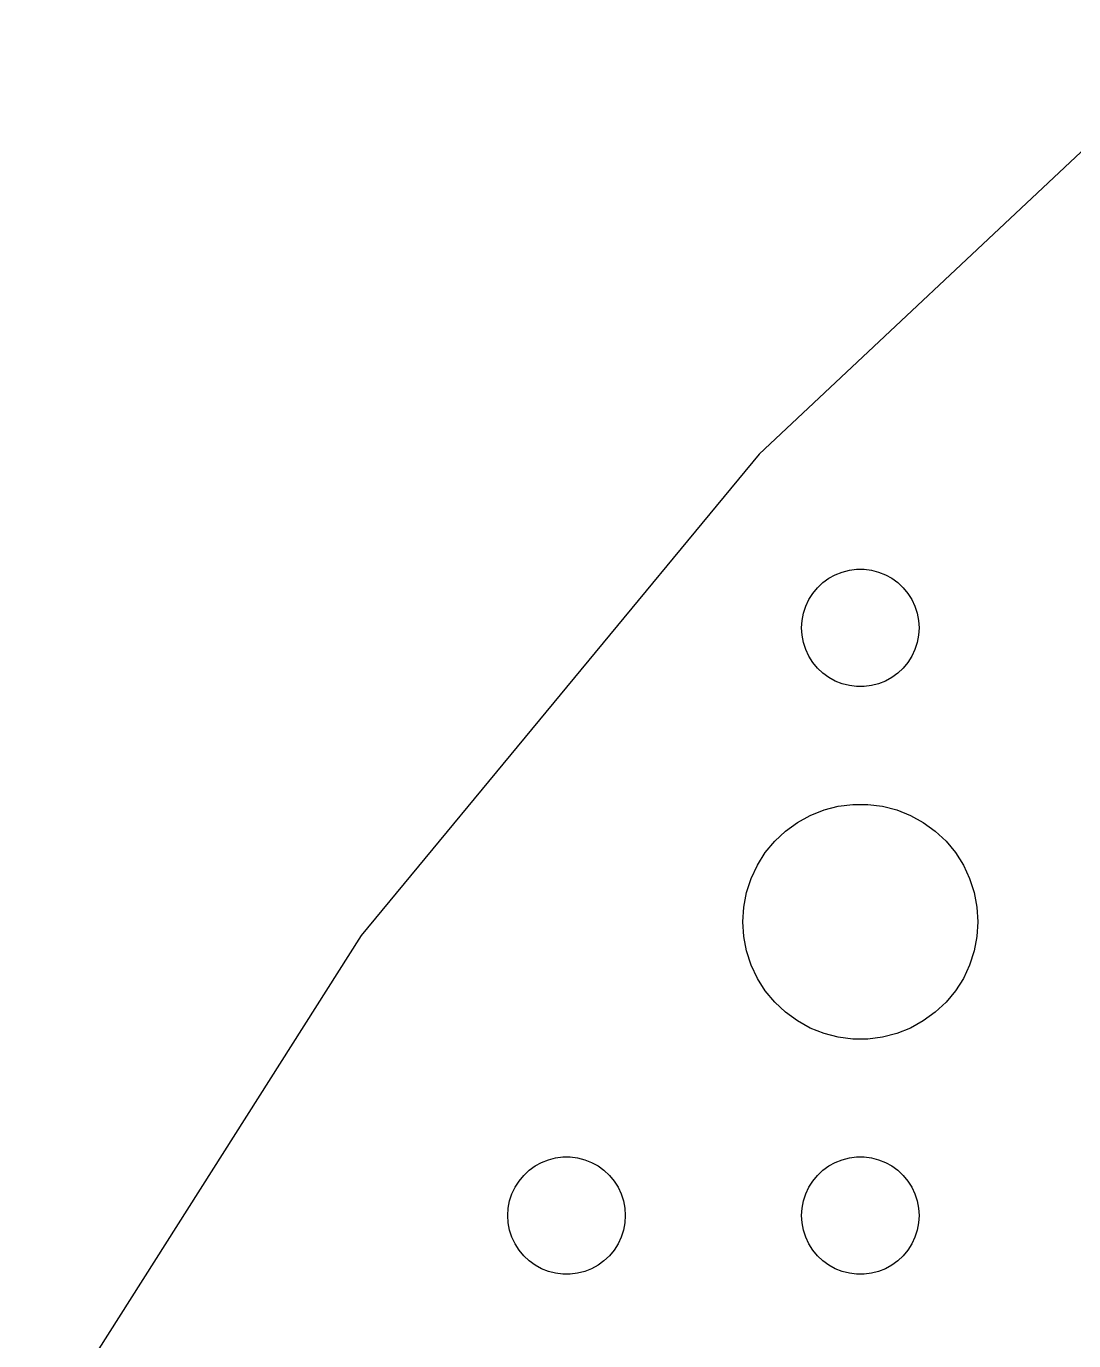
# Model space of a CAD drawing. Header units: metres. Extents: x -127 to 127, y -127 to 127.
# Drawn here: x -111.29 to -84.55, y 64.31 to 97.86 of the extents above; entities that cross this region are included whole.
import ezdxf

# ---------------------------------------------------------------- set-up
doc = ezdxf.new("R2010")
doc.units = ezdxf.units.M

msp = doc.modelspace()

# ---------------------------------------------------------------- linework, layer by layer
for p, q in [((-80.9529, 97.8552), (-92.579, 86.9375)), ((-92.579, 86.9375), (-102.745, 74.6487)), ((-90.6387, 83.8572), (-90.4635, 83.9266)), ((-90.4635, 83.9266), (-90.2811, 83.9734)), ((-90.2811, 83.9734), (-90.0942, 83.997)), ((-90.0942, 83.997), (-89.9058, 83.997)), ((-89.9058, 83.997), (-89.7189, 83.9734)), ((-89.7189, 83.9734), (-89.5365, 83.9266)), ((-89.5365, 83.9266), (-89.3613, 83.8572)), ((-91.0934, 83.5268), (-90.9561, 83.6558)), ((-90.9561, 83.6558), (-90.8037, 83.7665)), ((-90.8037, 83.7665), (-90.6387, 83.8572)), ((-89.3613, 83.8572), (-89.1963, 83.7665)), ((-89.1963, 83.7665), (-89.0439, 83.6558)), ((-89.0439, 83.6558), (-88.9065, 83.5268)), ((-91.3947, 83.0522), (-91.3145, 83.2226)), ((-91.3145, 83.2226), (-91.2135, 83.3817)), ((-91.2135, 83.3817), (-91.0934, 83.5268)), ((-88.9065, 83.5268), (-88.7865, 83.3817)), ((-88.7865, 83.3817), (-88.6855, 83.2226)), ((-88.6855, 83.2226), (-88.6053, 83.0522)), ((-91.4882, 82.688), (-91.4529, 82.873)), ((-91.4529, 82.873), (-91.3947, 83.0522)), ((-88.6053, 83.0522), (-88.5471, 82.873)), ((-88.5471, 82.873), (-88.5118, 82.688)), ((-91.5, 82.5), (-91.4882, 82.688)), ((-88.5118, 82.688), (-88.5, 82.5)), ((-91.4882, 82.312), (-91.5, 82.5)), ((-91.4529, 82.127), (-91.4882, 82.312)), ((-88.5118, 82.312), (-88.5471, 82.127)), ((-88.5, 82.5), (-88.5118, 82.312)), ((-91.3947, 81.9478), (-91.4529, 82.127)), ((-91.3145, 81.7774), (-91.3947, 81.9478)), ((-88.6053, 81.9478), (-88.6855, 81.7774)), ((-88.5471, 82.127), (-88.6053, 81.9478)), ((-91.2135, 81.6183), (-91.3145, 81.7774)), ((-91.0934, 81.4732), (-91.2135, 81.6183)), ((-88.7865, 81.6183), (-88.9065, 81.4732)), ((-88.6855, 81.7774), (-88.7865, 81.6183)), ((-90.9561, 81.3442), (-91.0934, 81.4732)), ((-90.8037, 81.2335), (-90.9561, 81.3442)), ((-90.6387, 81.1428), (-90.8037, 81.2335)), ((-89.1963, 81.2335), (-89.3613, 81.1428)), ((-89.0439, 81.3442), (-89.1963, 81.2335)), ((-88.9065, 81.4732), (-89.0439, 81.3442)), ((-90.4635, 81.0734), (-90.6387, 81.1428)), ((-90.2811, 81.0266), (-90.4635, 81.0734)), ((-90.0942, 81.003), (-90.2811, 81.0266)), ((-89.9058, 81.003), (-90.0942, 81.003)), ((-89.7189, 81.0266), (-89.9058, 81.003)), ((-89.5365, 81.0734), (-89.7189, 81.0266)), ((-89.3613, 81.1428), (-89.5365, 81.0734)), ((-91.2773, 77.7145), (-90.927, 77.8532)), ((-90.927, 77.8532), (-90.5621, 77.9469)), ((-90.5621, 77.9469), (-90.1884, 77.9941)), ((-90.1884, 77.9941), (-89.8116, 77.9941)), ((-89.8116, 77.9941), (-89.4379, 77.9469)), ((-89.4379, 77.9469), (-89.073, 77.8532)), ((-89.073, 77.8532), (-88.7227, 77.7145)), ((-91.9123, 77.3115), (-91.6075, 77.533)), ((-91.6075, 77.533), (-91.2773, 77.7145)), ((-88.7227, 77.7145), (-88.3925, 77.533)), ((-88.3925, 77.533), (-88.0877, 77.3115)), ((-92.1869, 77.0536), (-91.9123, 77.3115)), ((-88.0877, 77.3115), (-87.8131, 77.0536)), ((-92.427, 76.7634), (-92.1869, 77.0536)), ((-87.8131, 77.0536), (-87.573, 76.7634)), ((-92.6289, 76.4453), (-92.427, 76.7634)), ((-87.573, 76.7634), (-87.3711, 76.4453)), ((-92.7893, 76.1044), (-92.6289, 76.4453)), ((-87.3711, 76.4453), (-87.2107, 76.1044)), ((-92.9057, 75.7461), (-92.7893, 76.1044)), ((-87.2107, 76.1044), (-87.0943, 75.7461)), ((-92.9763, 75.376), (-92.9057, 75.7461)), ((-87.0943, 75.7461), (-87.0237, 75.376)), ((-93, 75), (-92.9763, 75.376)), ((-87.0237, 75.376), (-87, 75)), ((-92.9763, 74.624), (-93, 75)), ((-87, 75), (-87.0237, 74.624)), ((-102.745, 74.6487), (-111.291, 61.1827)), ((-92.9057, 74.2539), (-92.9763, 74.624)), ((-87.0237, 74.624), (-87.0943, 74.2539)), ((-92.7893, 73.8956), (-92.9057, 74.2539)), ((-87.0943, 74.2539), (-87.2107, 73.8956)), ((-92.6289, 73.5547), (-92.7893, 73.8956)), ((-87.2107, 73.8956), (-87.3711, 73.5547)), ((-92.427, 73.2366), (-92.6289, 73.5547)), ((-87.3711, 73.5547), (-87.573, 73.2366)), ((-92.1869, 72.9464), (-92.427, 73.2366)), ((-87.573, 73.2366), (-87.8131, 72.9464)), ((-91.9123, 72.6885), (-92.1869, 72.9464)), ((-87.8131, 72.9464), (-88.0877, 72.6885)), ((-91.6075, 72.467), (-91.9123, 72.6885)), ((-91.2773, 72.2855), (-91.6075, 72.467)), ((-88.3925, 72.467), (-88.7227, 72.2855)), ((-88.0877, 72.6885), (-88.3925, 72.467)), ((-90.927, 72.1468), (-91.2773, 72.2855)), ((-90.5621, 72.0531), (-90.927, 72.1468)), ((-89.073, 72.1468), (-89.4379, 72.0531)), ((-88.7227, 72.2855), (-89.073, 72.1468)), ((-90.1884, 72.0059), (-90.5621, 72.0531)), ((-89.8116, 72.0059), (-90.1884, 72.0059)), ((-89.4379, 72.0531), (-89.8116, 72.0059)), ((-98.3037, 68.7665), (-98.1387, 68.8572)), ((-98.1387, 68.8572), (-97.9635, 68.9266)), ((-97.9635, 68.9266), (-97.7811, 68.9734)), ((-97.7811, 68.9734), (-97.5942, 68.997)), ((-97.5942, 68.997), (-97.4058, 68.997)), ((-97.4058, 68.997), (-97.2189, 68.9734)), ((-97.2189, 68.9734), (-97.0365, 68.9266)), ((-97.0365, 68.9266), (-96.8613, 68.8572)), ((-96.8613, 68.8572), (-96.6963, 68.7665)), ((-90.8037, 68.7665), (-90.6387, 68.8572)), ((-90.6387, 68.8572), (-90.4635, 68.9266)), ((-90.4635, 68.9266), (-90.2811, 68.9734)), ((-90.2811, 68.9734), (-90.0942, 68.997)), ((-90.0942, 68.997), (-89.9058, 68.997)), ((-89.9058, 68.997), (-89.7189, 68.9734)), ((-89.7189, 68.9734), (-89.5365, 68.9266)), ((-89.5365, 68.9266), (-89.3613, 68.8572)), ((-89.3613, 68.8572), (-89.1963, 68.7665)), ((-98.7135, 68.3817), (-98.5934, 68.5268)), ((-98.5934, 68.5268), (-98.4561, 68.6558)), ((-98.4561, 68.6558), (-98.3037, 68.7665)), ((-96.6963, 68.7665), (-96.5439, 68.6558)), ((-96.5439, 68.6558), (-96.4065, 68.5268)), ((-96.4065, 68.5268), (-96.2865, 68.3817)), ((-91.2135, 68.3817), (-91.0934, 68.5268)), ((-91.0934, 68.5268), (-90.9561, 68.6558)), ((-90.9561, 68.6558), (-90.8037, 68.7665)), ((-89.1963, 68.7665), (-89.0439, 68.6558)), ((-89.0439, 68.6558), (-88.9065, 68.5268)), ((-88.9065, 68.5268), (-88.7865, 68.3817)), ((-98.8947, 68.0522), (-98.8145, 68.2226)), ((-98.8145, 68.2226), (-98.7135, 68.3817)), ((-96.2865, 68.3817), (-96.1855, 68.2226)), ((-96.1855, 68.2226), (-96.1053, 68.0522)), ((-91.3947, 68.0522), (-91.3145, 68.2226)), ((-91.3145, 68.2226), (-91.2135, 68.3817)), ((-88.7865, 68.3817), (-88.6855, 68.2226)), ((-88.6855, 68.2226), (-88.6053, 68.0522)), ((-98.9882, 67.688), (-98.9529, 67.873)), ((-98.9529, 67.873), (-98.8947, 68.0522)), ((-96.1053, 68.0522), (-96.0471, 67.873)), ((-96.0471, 67.873), (-96.0118, 67.688)), ((-91.4882, 67.688), (-91.4529, 67.873)), ((-91.4529, 67.873), (-91.3947, 68.0522)), ((-88.6053, 68.0522), (-88.5471, 67.873)), ((-88.5471, 67.873), (-88.5118, 67.688)), ((-99, 67.5), (-98.9882, 67.688)), ((-98.9882, 67.312), (-99, 67.5)), ((-96.0118, 67.688), (-96, 67.5)), ((-96, 67.5), (-96.0118, 67.312)), ((-91.5, 67.5), (-91.4882, 67.688)), ((-91.4882, 67.312), (-91.5, 67.5)), ((-88.5118, 67.688), (-88.5, 67.5)), ((-88.5, 67.5), (-88.5118, 67.312)), ((-98.9529, 67.127), (-98.9882, 67.312)), ((-98.8947, 66.9478), (-98.9529, 67.127)), ((-96.0471, 67.127), (-96.1053, 66.9478)), ((-96.0118, 67.312), (-96.0471, 67.127)), ((-91.4529, 67.127), (-91.4882, 67.312)), ((-91.3947, 66.9478), (-91.4529, 67.127)), ((-88.5471, 67.127), (-88.6053, 66.9478)), ((-88.5118, 67.312), (-88.5471, 67.127)), ((-98.8145, 66.7774), (-98.8947, 66.9478)), ((-98.7135, 66.6183), (-98.8145, 66.7774)), ((-96.1855, 66.7774), (-96.2865, 66.6183)), ((-96.1053, 66.9478), (-96.1855, 66.7774)), ((-91.3145, 66.7774), (-91.3947, 66.9478)), ((-91.2135, 66.6183), (-91.3145, 66.7774)), ((-88.6855, 66.7774), (-88.7865, 66.6183)), ((-88.6053, 66.9478), (-88.6855, 66.7774)), ((-98.5934, 66.4732), (-98.7135, 66.6183)), ((-98.4561, 66.3442), (-98.5934, 66.4732)), ((-96.4065, 66.4732), (-96.5439, 66.3442)), ((-96.2865, 66.6183), (-96.4065, 66.4732)), ((-91.0934, 66.4732), (-91.2135, 66.6183)), ((-90.9561, 66.3442), (-91.0934, 66.4732)), ((-88.9065, 66.4732), (-89.0439, 66.3442)), ((-88.7865, 66.6183), (-88.9065, 66.4732)), ((-98.3037, 66.2335), (-98.4561, 66.3442)), ((-98.1387, 66.1428), (-98.3037, 66.2335)), ((-97.9635, 66.0734), (-98.1387, 66.1428)), ((-96.8613, 66.1428), (-97.0365, 66.0734)), ((-96.6963, 66.2335), (-96.8613, 66.1428)), ((-96.5439, 66.3442), (-96.6963, 66.2335)), ((-90.8037, 66.2335), (-90.9561, 66.3442)), ((-90.6387, 66.1428), (-90.8037, 66.2335)), ((-90.4635, 66.0734), (-90.6387, 66.1428)), ((-89.3613, 66.1428), (-89.5365, 66.0734)), ((-89.1963, 66.2335), (-89.3613, 66.1428)), ((-89.0439, 66.3442), (-89.1963, 66.2335)), ((-97.7811, 66.0266), (-97.9635, 66.0734)), ((-97.5942, 66.003), (-97.7811, 66.0266)), ((-97.4058, 66.003), (-97.5942, 66.003)), ((-97.2189, 66.0266), (-97.4058, 66.003)), ((-97.0365, 66.0734), (-97.2189, 66.0266)), ((-90.2811, 66.0266), (-90.4635, 66.0734)), ((-90.0942, 66.003), (-90.2811, 66.0266)), ((-89.9058, 66.003), (-90.0942, 66.003)), ((-89.7189, 66.0266), (-89.9058, 66.003)), ((-89.5365, 66.0734), (-89.7189, 66.0266))]:
    msp.add_line(p, q)

doc.saveas('drawing.dxf')
